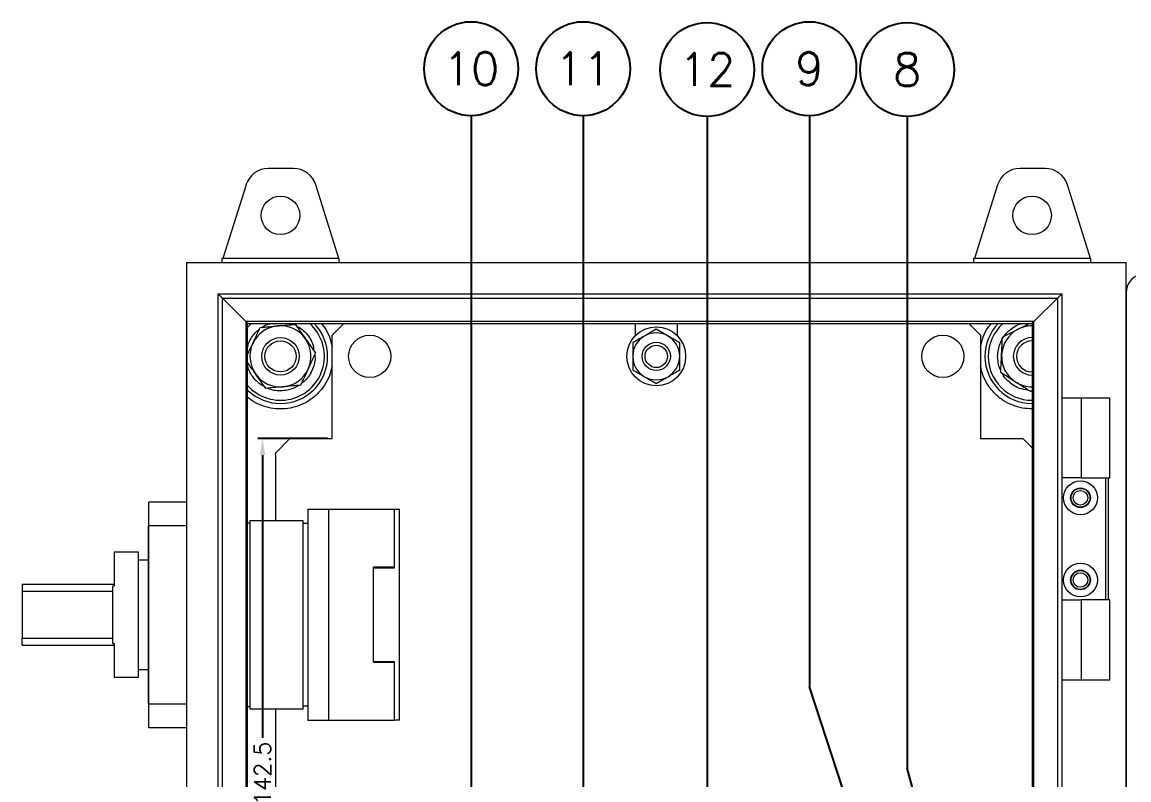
# Model space of a CAD drawing. Extents: x 4137 to 28680, y 2446 to 6814.
# Drawn here: x 5318.3 to 5553.9, y 3141.8 to 3303.1 of the extents above; entities that cross this region are included whole.
import ezdxf
from ezdxf.enums import TextEntityAlignment as Align

# ---------------------------------------------------------------- set-up
doc = ezdxf.new("R2010")
doc.units = 0
doc.header["$LTSCALE"] = 0.5
doc.layers.get('0').update_dxf_attribs({"linetype": 'CONTINUOUS'})
doc.layers.get('DEFPOINTS').update_dxf_attribs({"linetype": 'CONTINUOUS'})
doc.layers.add('DIM', color=5, linetype='CONTINUOUS')
doc.styles.get("Standard").update_dxf_attribs({"font": 'simplex.shx'})
doc.dimstyles.new('YP115', dxfattribs={"dimscale": 0, "dimtxt": 37.5, "dimasz": 37.5, "dimexe": 0.5, "dimexo": 37.5, "dimgap": 22.5, "dimtad": 0, "dimtoh": 1, "dimdec": 1, "dimzin": 0, "dimdsep": 46, "dimtxsty": 'Standard', "dimcen": 0, "dimdle": 1.25, "dimadec": 0, "dimazin": 0, "dimtfac": 0.75, "dimtdec": 1, "dimtofl": 0, "dimtmove": 2, "dimatfit": 3, "dimfxl": 1, "dimtolj": 1, "dimtzin": 0, "dimarcsym": 0})

# ---------------------------------------------------------------- blocks, each defined once
blk = doc.blocks.new('*D20')
at = {"layer": 'DEFPOINTS', "color": 0, "transparency": 16777216}
for p in [(5384.33, 3214.44), (5369.51, 3071.94), (5378.33, 3071.94)]:
    blk.add_point(p, dxfattribs=at)
at = {"layer": 'DIM', "color": 0, "lineweight": -2, "transparency": 16777216}
for p, q in [((5383.33, 3214.44), (5368.51, 3214.44)), ((5369.51, 3210.94), (5369.51, 3150.76)), ((5369.51, 3075.44), (5369.51, 3135.63)), ((5377.33, 3071.94), (5368.51, 3071.94))]:
    blk.add_line(p, q, dxfattribs=at)
at = {"layer": 'DIM', "color": 0, "transparency": 16777216}
for points in [[(5368.93, 3210.94), (5370.09, 3210.94), (5369.51, 3214.44)], [(5368.93, 3075.44), (5370.09, 3075.44), (5369.51, 3071.94)]]:
    blk.add_solid(points, dxfattribs=at)
at = {"layer": 'DIM', "color": 0, "transparency": 16777216, "insert": (5369.51, 3143.19), "char_height": 3.5, "attachment_point": 5, "rotation": 90}
blk.add_mtext('\\A1;142.5', dxfattribs=at)

msp = doc.modelspace()

# ---------------------------------------------------------------- linework, layer by layer
at = {"color": 7, "linetype": 'Continuous', "lineweight": 15}
for p, q in [((5376.08, 3271.94), (5370.76, 3271.94)), ((5536.08, 3271.94), (5530.76, 3271.94)), ((5365.99, 3268.44), (5361.09, 3252.77)), ((5385.74, 3252.77), (5380.85, 3268.44)), ((5525.99, 3268.44), (5521.09, 3252.77)), ((5545.74, 3252.77), (5540.85, 3268.44)), ((5353.33, 3251.94), (5553.33, 3251.94)), ((5353.33, 3251.94), (5353.33, 2951.94)), ((5361.09, 3252.77), (5360.83, 3252.77)), ((5360.83, 3252.77), (5360.83, 3251.94)), ((5385.74, 3252.77), (5361.09, 3252.77)), ((5385.83, 3252.77), (5385.74, 3252.77)), ((5385.83, 3251.94), (5385.83, 3252.77)), ((5521.09, 3252.77), (5520.83, 3252.77)), ((5520.83, 3252.77), (5520.83, 3251.94)), ((5545.74, 3252.77), (5521.09, 3252.77)), ((5545.83, 3252.77), (5545.74, 3252.77)), ((5545.83, 3251.94), (5545.83, 3252.77)), ((5553.33, 2951.94), (5553.33, 3251.94)), ((5360.95, 3244.33), (5360.03, 3245.25)), ((5360.03, 3245.25), (5539.64, 3245.25)), ((5360.03, 2958.64), (5360.03, 3245.25)), ((5360.95, 3244.33), (5538.71, 3244.33)), ((5360.95, 3244.33), (5365.94, 3239.34)), ((5360.95, 2959.56), (5360.95, 3244.33)), ((5533.72, 3239.34), (5538.71, 3244.33)), ((5539.64, 3245.25), (5538.71, 3244.33)), ((5538.71, 3244.33), (5538.71, 2959.56)), ((5539.64, 3245.25), (5539.64, 2958.64)), ((5553.33, 3245.44), (5553.33, 2958.44)), ((5533.72, 3239.34), (5365.94, 3239.34)), ((5365.94, 3239.34), (5365.94, 2964.55)), ((5366.33, 2964.94), (5366.33, 3238.94)), ((5366.33, 3238.94), (5533.33, 3238.94)), ((5384.33, 3236.44), (5386.83, 3238.94)), ((5448.83, 3238.94), (5448.83, 3236.28)), ((5453.33, 3237.72), (5450.83, 3236.27)), ((5455.83, 3236.27), (5453.33, 3237.72)), ((5457.83, 3236.28), (5457.83, 3238.94)), ((5519.83, 3238.94), (5522.33, 3236.44)), ((5533.33, 3238.94), (5533.33, 2964.94)), ((5533.72, 2964.55), (5533.72, 3239.34)), ((5384.33, 3214.44), (5384.33, 3236.44)), ((5522.33, 3236.44), (5522.33, 3214.44)), ((5366.33, 3232.3), (5367.43, 3234.68)), ((5533.3, 3224.61), (5532.98, 3224.45)), ((5539.71, 3223.09), (5539.64, 3223.09)), ((5539.71, 3206.09), (5539.71, 3223.09)), ((5539.71, 3223.09), (5543.77, 3223.09)), ((5543.77, 3223.09), (5543.77, 3206.09)), ((5543.77, 3223.09), (5549.88, 3223.09)), ((5549.88, 3206.09), (5549.88, 3223.09)), ((5372.33, 3211.44), (5375.33, 3214.44)), ((5375.33, 3214.44), (5384.33, 3214.44)), ((5522.33, 3214.44), (5531.33, 3214.44)), ((5531.33, 3214.44), (5533.33, 3212.44)), ((5372.33, 3196.94), (5372.33, 3211.44)), ((5539.64, 3206.09), (5539.71, 3206.09)), ((5543.77, 3206.09), (5539.71, 3206.09)), ((5539.73, 3180.09), (5539.73, 3206.09)), ((5543.77, 3206.09), (5549.88, 3206.09)), ((5548.93, 3206.09), (5548.93, 3180.09)), ((5549.63, 3180.09), (5549.63, 3206.09)), ((5353.33, 3200.94), (5345.33, 3200.94)), ((5345.33, 3195.94), (5345.33, 3200.94)), ((5345.33, 3199.24), (5345.23, 3199.24)), ((5345.23, 3199.24), (5345.23, 3195.74)), ((5379.13, 3199.44), (5379.13, 3154.44)), ((5379.13, 3199.44), (5383.63, 3199.44)), ((5383.63, 3154.44), (5383.63, 3199.44)), ((5383.63, 3199.44), (5397.53, 3199.44)), ((5397.53, 3199.44), (5397.53, 3187.06)), ((5397.63, 3199.34), (5397.53, 3199.34)), ((5397.63, 3186.94), (5397.63, 3199.34)), ((5398.63, 3199.34), (5397.63, 3199.34)), ((5398.63, 3154.54), (5398.63, 3199.34)), ((5345.23, 3158.14), (5345.23, 3195.74)), ((5345.33, 3195.94), (5353.33, 3195.94)), ((5345.33, 3157.94), (5345.33, 3195.94)), ((5366.83, 3196.44), (5366.33, 3196.44)), ((5378.13, 3196.94), (5366.83, 3196.94)), ((5366.83, 3196.94), (5366.83, 3156.94)), ((5378.13, 3156.94), (5378.13, 3196.94)), ((5379.13, 3196.34), (5378.13, 3196.34)), ((5343.13, 3190.24), (5337.93, 3190.24)), ((5337.93, 3190.24), (5337.93, 3183.07)), ((5343.13, 3163.64), (5343.13, 3190.24)), ((5345.23, 3188.59), (5343.13, 3188.59)), ((5397.53, 3187.06), (5393.13, 3187.06)), ((5393.13, 3166.82), (5393.13, 3187.06)), ((5393.13, 3186.94), (5397.63, 3186.94)), ((5393.13, 3166.94), (5393.13, 3186.94)), ((5337.93, 3183.41), (5318.33, 3183.41)), ((5318.33, 3183.41), (5318.33, 3181.94)), ((5337.63, 3183.07), (5337.93, 3183.07)), ((5337.63, 3181.94), (5337.63, 3183.07)), ((5318.33, 3181.94), (5318.33, 3171.95)), ((5318.33, 3181.94), (5337.63, 3181.94)), ((5337.63, 3171.95), (5337.63, 3181.94)), ((5539.64, 3180.09), (5539.71, 3180.09)), ((5539.71, 3163.09), (5539.71, 3180.09)), ((5539.71, 3180.09), (5543.77, 3180.09)), ((5543.77, 3180.09), (5543.77, 3163.09)), ((5549.88, 3180.09), (5543.77, 3180.09)), ((5549.88, 3163.09), (5549.88, 3180.09)), ((5318.33, 3171.95), (5337.63, 3171.95)), ((5318.33, 3170.48), (5318.33, 3171.95)), ((5337.63, 3170.82), (5337.63, 3171.95)), ((5318.33, 3170.48), (5337.93, 3170.48)), ((5337.63, 3170.82), (5337.93, 3170.82)), ((5337.93, 3170.82), (5337.93, 3163.64)), ((5397.63, 3166.94), (5393.13, 3166.94)), ((5393.13, 3166.82), (5397.53, 3166.82)), ((5397.53, 3166.82), (5397.53, 3154.44)), ((5397.63, 3154.54), (5397.63, 3166.94)), ((5343.13, 3165.29), (5345.23, 3165.29)), ((5337.93, 3163.64), (5343.13, 3163.64)), ((5539.64, 3163.09), (5539.71, 3163.09)), ((5539.71, 3163.09), (5543.77, 3163.09)), ((5543.77, 3163.09), (5549.88, 3163.09)), ((5345.23, 3158.14), (5345.23, 3154.64)), ((5353.33, 3157.94), (5345.33, 3157.94)), ((5345.33, 3152.94), (5345.33, 3157.94)), ((5366.33, 3157.44), (5366.83, 3157.44)), ((5378.13, 3157.54), (5379.13, 3157.54)), ((5366.83, 3156.94), (5378.13, 3156.94)), ((5372.33, 2992.44), (5372.33, 3156.94)), ((5345.23, 3154.64), (5345.33, 3154.64)), ((5345.33, 3152.94), (5353.33, 3152.94)), ((5383.63, 3154.44), (5379.13, 3154.44)), ((5397.53, 3154.44), (5383.63, 3154.44)), ((5397.53, 3154.54), (5397.63, 3154.54)), ((5398.63, 3154.54), (5397.63, 3154.54))]:
    msp.add_line(p, q, dxfattribs=at)
at = {"color": 8, "linetype": 'Continuous', "lineweight": 15}
for p, q in [((5345.23, 3195.74), (5345.33, 3195.74)), ((5345.33, 3158.14), (5345.23, 3158.14))]:
    msp.add_line(p, q, dxfattribs=at)
at = {"color": 7, "linetype": 'Continuous', "lineweight": 15, "flags": 128}
for points in [[(5365.94, 3239.34), (5366.15, 3239.12), (5366.29, 3238.99), (5366.33, 3238.94)], [(5533.33, 3238.94), (5533.38, 3238.99), (5533.51, 3239.12), (5533.72, 3239.34)]]:
    msp.add_lwpolyline(points, dxfattribs=at)
at = {"color": 8, "linetype": 'Continuous', "lineweight": 15, "flags": 128}
msp.add_lwpolyline([(5367.13, 3238.94), (5366.42, 3238.25), (5366.33, 3238.15)], dxfattribs=at)
at = {"color": 7, "linetype": 'Continuous', "lineweight": 15}
for centre, radius in [((5373.33, 3261.94), 4.1), ((5533.33, 3261.94), 4.1), ((5453.33, 3231.94), 6.25), ((5373.33, 3231.94), 4), ((5373.33, 3231.94), 3.31), ((5392.33, 3231.94), 4.5), ((5453.33, 3231.94), 3), ((5514.33, 3231.94), 4.5), ((5453.33, 3231.94), 2.39), ((5543.63, 3201.84), 3.6), ((5543.63, 3201.84), 2.1), ((5543.63, 3201.84), 2), ((5543.63, 3201.84), 1.55), ((5543.63, 3184.34), 3.6), ((5543.63, 3184.34), 2.1), ((5543.63, 3184.34), 2), ((5543.63, 3184.34), 1.55)]:
    msp.add_circle(centre, radius, dxfattribs=at)
for centre, radius, start, end in [((5370.76, 3266.94), 5, 90, 162.646), ((5376.08, 3266.94), 5, 17.354, 90), ((5530.76, 3266.94), 5, 90, 162.646), ((5536.08, 3266.94), 5, 17.354, 90), ((5557.33, 3245.44), 4, 90, 180), ((5373.33, 3231.94), 6.5, 95.1489, 155.1489), ((5373.33, 3231.94), 6.5, 35.1489, 95.1489), ((5533.33, 3231.94), 6.5, 117.3327, 177.3327), ((5533.33, 3231.94), 6.5, 90, 117.3327), ((5373.33, 3231.94), 6.5, 335.1489, 35.1489), ((5453.33, 3231.94), 5, 120, 180), ((5453.33, 3231.94), 5, 60, 120), ((5453.33, 3231.94), 5, 0, 60), ((5533.33, 3231.94), 4, 90, 180), ((5533.33, 3231.94), 3.31, 90, 180), ((5373.33, 3231.94), 6.5, 155.1489, 215.1489), ((5453.33, 3231.94), 5, 180, 240), ((5453.33, 3231.94), 5, 300, 0), ((5533.33, 3231.94), 6.5, 177.3327, 237.3327), ((5533.33, 3231.94), 4, 180, 270), ((5533.33, 3231.94), 3.31, 180, 270), ((5373.33, 3231.94), 6.5, 215.1489, 275.1489), ((5373.33, 3231.94), 6.5, 275.1489, 335.1489), ((5453.33, 3231.94), 5, 240, 300), ((5533.33, 3231.94), 6.5, 237.3327, 270)]:
    msp.add_arc(centre, radius, start, end, dxfattribs=at)
at = {"color": 8, "linetype": 'Continuous', "lineweight": 15}
for centre, radius, start, end in [((5373.33, 3231.94), 9.35, 221.5427, 48.4573), ((5373.33, 3231.94), 10.03, 225.7657, 44.2343), ((5533.33, 3231.94), 10.03, 135.7657, 180), ((5533.33, 3231.94), 9.35, 131.5427, 180), ((5533.33, 3231.94), 10.03, 180, 270), ((5533.33, 3231.94), 9.35, 180, 270)]:
    msp.add_arc(centre, radius, start, end, dxfattribs=at)
for points, knots in [([(5366.33, 3233.71), (5366.37, 3234.03), (5366.49, 3234.84), (5367.18, 3235.98), (5367.95, 3237.03), (5368.59, 3237.51), (5368.83, 3237.69)], [0, 0, 0, 0, 0.196798, 0.50357, 0.81685, 1, 1, 1, 1]), ([(5369.37, 3238.11), (5369.78, 3238.37), (5370.46, 3238.8), (5371.25, 3238.9), (5371.56, 3238.94)], [0, 0, 0, 0, 0.5990837, 1, 1, 1, 1]), ([(5375.1, 3238.94), (5375.42, 3238.92), (5375.78, 3238.9), (5376.09, 3238.74), (5376.12, 3238.72)], [0, 0, 0, 0, 0.907283, 1, 1, 1, 1]), ([(5376.73, 3238.4), (5376.94, 3238.3), (5377.6, 3237.98), (5378.56, 3237.16), (5379.5, 3236), (5380.25, 3234.66), (5380.38, 3233.65), (5380.44, 3233.14)], [0, 0, 0, 0, 0.102618, 0.327247, 0.551876, 0.771839, 1, 1, 1, 1]), ([(5382, 3238.94), (5382.24, 3238.66), (5382.98, 3237.8), (5383.81, 3236.13), (5384.16, 3234.72), (5384.33, 3234.03)], [0, 0, 0, 0, 0.203966, 0.614859, 1, 1, 1, 1]), ([(5522.33, 3234.03), (5522.5, 3234.72), (5522.86, 3236.13), (5523.68, 3237.8), (5524.42, 3238.66), (5524.66, 3238.94)], [0, 0, 0, 0, 0.385141, 0.796034, 1, 1, 1, 1]), ([(5525.99, 3231.94), (5526.09, 3232.87), (5526.24, 3234.29), (5527.16, 3235.99), (5528.1, 3237.17), (5529.28, 3238.1), (5530.44, 3238.79), (5531.25, 3238.9), (5531.56, 3238.94)], [0, 0, 0, 0, 0.283974, 0.436842, 0.592953, 0.749065, 0.901934, 1, 1, 1, 1]), ([(5369.93, 3225.49), (5369.72, 3225.59), (5369.06, 3225.91), (5368.11, 3226.73), (5367.17, 3227.89), (5366.49, 3229.05), (5366.37, 3229.86), (5366.33, 3230.18)], [0, 0, 0, 0, 0.112403, 0.358451, 0.604499, 0.845436, 1, 1, 1, 1]), ([(5380.62, 3232.21), (5380.64, 3232.12), (5380.84, 3231.13), (5380.36, 3229.59), (5379.51, 3227.9), (5378.71, 3226.86), (5378.07, 3226.38), (5377.83, 3226.2)], [0, 0, 0, 0, 0.039277, 0.438009, 0.652654, 0.871852, 1, 1, 1, 1]), ([(5526.68, 3228.91), (5526.62, 3229.02), (5526.13, 3229.94), (5526.06, 3231.01), (5525.99, 3231.94)], [0, 0, 0, 0, 0.1207025, 1, 1, 1, 1]), ([(5384.33, 3229.86), (5384.16, 3229.17), (5383.82, 3227.75), (5382.76, 3225.76), (5381.31, 3223.97), (5379.52, 3222.51), (5377.51, 3221.47), (5375.42, 3220.87), (5373.33, 3220.68), (5371.24, 3220.87), (5369.16, 3221.48), (5367.47, 3222.29), (5366.62, 3223.03), (5366.33, 3223.28)], [0, 0, 0, 0, 0.091822, 0.189785, 0.289827, 0.389868, 0.48783, 0.581883, 0.67062, 0.759358, 0.85341, 0.951373, 1, 1, 1, 1]), ([(5533.33, 3220.74), (5532.65, 3220.78), (5531.24, 3220.85), (5529.15, 3221.48), (5527.15, 3222.51), (5525.35, 3223.97), (5523.91, 3225.76), (5522.85, 3227.75), (5522.5, 3229.17), (5522.33, 3229.86)], [0, 0, 0, 0, 0.132321, 0.272568, 0.418646, 0.567823, 0.717001, 0.863078, 1, 1, 1, 1]), ([(5532.48, 3224.77), (5531.85, 3224.84), (5530.73, 3224.98), (5529.28, 3225.77), (5528.12, 3226.72), (5527.35, 3227.59), (5527.07, 3228.16), (5527.01, 3228.28)], [0, 0, 0, 0, 0.277711, 0.496191, 0.719306, 0.94242, 1, 1, 1, 1]), ([(5377.29, 3225.77), (5376.88, 3225.54), (5375.67, 3224.85), (5373.34, 3224.47), (5371.41, 3224.71), (5370.57, 3225.15), (5370.54, 3225.17)], [0, 0, 0, 0, 0.202259, 0.594213, 0.986168, 1, 1, 1, 1])]:
    msp.add_open_spline(points, degree=3, knots=knots, dxfattribs=at)
at = {"color": 7, "linetype": 'Continuous', "lineweight": 15}
for points, knots in [([(5367.43, 3234.68), (5367.58, 3234.99), (5368.11, 3236.14), (5368.63, 3237.26), (5369.01, 3238.08)], [0, 0, 0, 0, 0.268637, 1, 1, 1, 1]), ([(5369.01, 3238.08), (5369.62, 3238.14), (5370.84, 3238.25), (5372.11, 3238.36), (5372.75, 3238.42)], [0, 0, 0, 0, 0.495458, 1, 1, 1, 1]), ([(5372.75, 3238.42), (5372.84, 3238.43), (5374.1, 3238.54), (5375.34, 3238.65), (5376.49, 3238.75)], [0, 0, 0, 0, 0.070214, 1, 1, 1, 1]), ([(5376.49, 3238.75), (5376.84, 3238.26), (5377.54, 3237.25), (5378.28, 3236.21), (5378.65, 3235.69)], [0, 0, 0, 0, 0.495459, 1, 1, 1, 1]), ([(5527.01, 3236), (5527.55, 3236.28), (5528.65, 3236.84), (5529.78, 3237.42), (5530.35, 3237.72)], [0, 0, 0, 0, 0.495457, 1, 1, 1, 1]), ([(5530.35, 3237.72), (5530.43, 3237.76), (5531.23, 3238.17), (5532.01, 3238.58), (5532.72, 3238.94)], [0, 0, 0, 0, 0.098745, 1, 1, 1, 1]), ([(5378.65, 3235.69), (5378.7, 3235.61), (5379.43, 3234.58), (5380.14, 3233.56), (5380.81, 3232.62)], [0, 0, 0, 0, 0.0702123, 1, 1, 1, 1]), ([(5526.84, 3232.25), (5526.84, 3232.34), (5526.9, 3233.6), (5526.96, 3234.84), (5527.01, 3236)], [0, 0, 0, 0, 0.070214, 1, 1, 1, 1]), ([(5379.23, 3229.21), (5379.37, 3229.52), (5379.91, 3230.67), (5380.43, 3231.8), (5380.81, 3232.62)], [0, 0, 0, 0, 0.268637, 1, 1, 1, 1]), ([(5368.02, 3228.2), (5367.97, 3228.28), (5367.4, 3229.08), (5366.84, 3229.88), (5366.33, 3230.6)], [0, 0, 0, 0, 0.0900375, 1, 1, 1, 1]), ([(5526.66, 3228.5), (5526.69, 3229.11), (5526.75, 3230.34), (5526.81, 3231.61), (5526.84, 3232.25)], [0, 0, 0, 0, 0.495457, 1, 1, 1, 1]), ([(5370.18, 3225.13), (5369.83, 3225.63), (5369.12, 3226.64), (5368.39, 3227.68), (5368.02, 3228.2)], [0, 0, 0, 0, 0.495457, 1, 1, 1, 1]), ([(5377.65, 3225.81), (5377.78, 3226.09), (5378.3, 3227.2), (5378.83, 3228.36), (5379.23, 3229.21)], [0, 0, 0, 0, 0.257554, 1, 1, 1, 1]), ([(5529.82, 3226.47), (5529.54, 3226.66), (5528.47, 3227.34), (5527.43, 3228.01), (5526.66, 3228.5)], [0, 0, 0, 0, 0.268635, 1, 1, 1, 1]), ([(5373.91, 3225.47), (5373.83, 3225.46), (5372.56, 3225.35), (5371.33, 3225.24), (5370.18, 3225.13)], [0, 0, 0, 0, 0.070214, 1, 1, 1, 1]), ([(5377.65, 3225.81), (5377.05, 3225.75), (5375.82, 3225.64), (5374.55, 3225.53), (5373.91, 3225.47)], [0, 0, 0, 0, 0.495457, 1, 1, 1, 1]), ([(5532.98, 3224.45), (5532.72, 3224.62), (5531.69, 3225.28), (5530.62, 3225.96), (5529.82, 3226.47)], [0, 0, 0, 0, 0.2575495, 1, 1, 1, 1])]:
    msp.add_open_spline(points, degree=3, knots=knots, dxfattribs=at)
for points in [[(5450.83, 3236.27), (5449.99, 3235.79), (5449.16, 3235.31), (5448.33, 3234.83)], [(5448.33, 3234.83), (5448.33, 3233.87), (5448.33, 3232.91), (5448.33, 3231.94)], [(5458.33, 3234.83), (5457.5, 3235.31), (5456.67, 3235.79), (5455.83, 3236.27)], [(5458.33, 3231.94), (5458.33, 3232.91), (5458.33, 3233.87), (5458.33, 3234.83)], [(5448.33, 3231.94), (5448.33, 3230.98), (5448.33, 3230.02), (5448.33, 3229.06)], [(5458.33, 3229.06), (5458.33, 3230.02), (5458.33, 3230.98), (5458.33, 3231.94)], [(5448.33, 3229.06), (5449.16, 3228.58), (5449.99, 3228.1), (5450.83, 3227.61)], [(5455.83, 3227.61), (5456.67, 3228.1), (5457.5, 3228.58), (5458.33, 3229.06)], [(5450.83, 3227.61), (5451.67, 3227.13), (5452.5, 3226.65), (5453.33, 3226.17)], [(5453.33, 3226.17), (5454.16, 3226.65), (5454.99, 3227.13), (5455.83, 3227.61)]]:
    msp.add_open_spline(points, degree=3, dxfattribs=at)
at = {"layer": 'DIM'}
for p, q in [((5413.9, 3283.16), (5413.9, 3122.95)), ((5437.75, 3283.16), (5437.75, 3087.27)), ((5464.16, 3282.98), (5464.16, 3075.14)), ((5485.91, 3283.16), (5485.91, 3161.57)), ((5506.74, 3282.98), (5506.74, 3144.26)), ((5511.8, 3082.68), (5485.91, 3161.57)), ((5524.41, 3080.08), (5506.74, 3144.26))]:
    msp.add_line(p, q, dxfattribs=at)
for centre in [(5413.9, 3293.16), (5437.75, 3293.16), (5485.91, 3293.16), (5464.16, 3292.98), (5506.74, 3292.98)]:
    msp.add_circle(centre, 10, dxfattribs=at)

# ---------------------------------------------------------------- texts
for s, p in [('10', (5413.9, 3293.16)), ('11', (5437.75, 3293.16)), ('12', (5464.16, 3292.98)), ('9', (5485.91, 3293.16)), ('8', (5506.74, 3292.98))]:
    msp.add_text(s, height=7, dxfattribs=at).set_placement(p, align=Align.MIDDLE)

# ---------------------------------------------------------------- dimensions: what is measured, and where the dimension line sits
dim = msp.add_linear_dim(base=(5369.51, 3071.94), p1=(5384.33, 3214.44), p2=(5378.33, 3071.94), angle=90, dimstyle='YP115', override={"dimscale": 1, "dimtxt": 3.5, "dimasz": 3.5, "dimexe": 1, "dimexo": 1, "dimgap": 0.9, "dimtoh": 0, "dimdle": 1.3}, dxfattribs=at)
dim.commit()
dim.dimension.update_dxf_attribs({"geometry": '*D20', "text_midpoint": (5369.51, 3143.19)})

doc.saveas('drawing.dxf')
